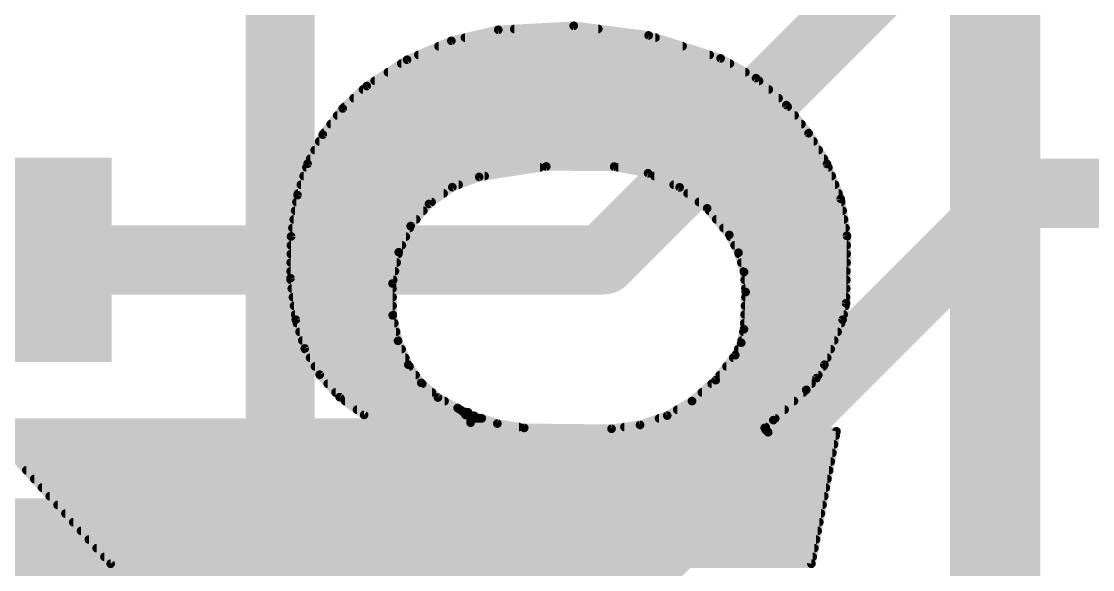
# Model space of a CAD drawing. Extents: x -1 to 63.6, y -0.1 to 40.7.
# Drawn here: x 23.37 to 26.515, y 12.561 to 14.17 of the extents above; entities that cross this region are included whole.
import ezdxf

# ---------------------------------------------------------------- set-up
doc = ezdxf.new("R2010")
doc.units = 0
for name, color, linetype in [('1', 12, 'CONTINUOUS'), ('16', 132, 'CONTINUOUS'), ('21', 41, 'CONTINUOUS'), ('22', 40, 'CONTINUOUS'), ('51', 53, 'CONTINUOUS')]:
    doc.layers.add(name, color=color, linetype=linetype)

# ---------------------------------------------------------------- blocks, each defined once
blk = doc.blocks.new('RECT')
blk.add_solid([(-0.5, -0.5), (0.5, -0.5), (-0.5, 0.5), (0.5, 0.5)])

msp = doc.modelspace()

# ---------------------------------------------------------------- linework, layer by layer
at = {"layer": '1', "const_width": 0.2032}
for points in [[(25.4889, 13.8811), (25.9278, 14.32)], [(25.146, 13.5382), (25.4889, 13.8811)], [(25.0938, 12.47), (26.289, 13.6652)], [(26.289, 13.6652), (34.2392, 13.6652)], [(25.0778, 13.47), (25.146, 13.5382)], [(22.86, 13.47), (25.0778, 13.47)], [(22.86, 12.47), (25.0938, 12.47)]]:
    msp.add_lwpolyline(points, dxfattribs=at)
at = {"layer": '1', "const_width": 0.1016}
for points in [[(25.453, 13.917, 1), (25.5248, 13.8452)], [(25.5248, 13.8452, 1), (25.453, 13.917)], [(26.289, 13.716, 1), (26.289, 13.6144)], [(26.3249, 13.6293, 1), (26.2531, 13.7011)], [(25.1101, 13.5741, 1), (25.1819, 13.5023)], [(25.1819, 13.5023, 1), (25.1101, 13.5741)], [(25.0419, 13.5059, 1), (25.1137, 13.4341)], [(25.0778, 13.4192, 1), (25.0778, 13.5208)], [(25.0938, 12.4192, 1), (25.0938, 12.5208)]]:
    msp.add_lwpolyline(points, format="xyb", dxfattribs=at)
at = {"layer": '16', "const_width": 0.2032}
msp.add_lwpolyline([(24.13, 8.89), (24.13, 16.51)], dxfattribs=at)
at = {"layer": '21', "const_width": 0.2032}
msp.add_lwpolyline([(26.26, 17.87), (26.26, 10.07)], dxfattribs=at)
at = {"layer": '22', "const_width": 0.0254}
for points in [[(24.7701, 14.1453), (24.6325, 14.113)], [(24.9916, 14.1571), (24.7701, 14.1453)], [(24.8171, 14.1478), (25.0638, 14.1478)], [(25.2116, 14.1288), (24.9916, 14.1571)], [(24.6325, 14.113), (24.5024, 14.0574)], [(24.6725, 14.1224), (25.2317, 14.1224)], [(25.4229, 14.0614), (25.2116, 14.1288)], [(24.595, 14.097), (25.3113, 14.097)], [(24.5024, 14.0574), (24.384, 13.9802)], [(24.4853, 14.0462), (25.4502, 14.0462)], [(24.5356, 14.0716), (25.3909, 14.0716)], [(25.5269, 14.0034), (25.4229, 14.0614)], [(24.4463, 14.0208), (25.4957, 14.0208)], [(24.4073, 13.9954), (25.5359, 13.9954)], [(25.6159, 13.9243), (25.5269, 14.0034)], [(24.384, 13.9802), (24.3133, 13.9144)], [(24.373, 13.97), (25.5645, 13.97)], [(24.3185, 13.9192), (25.6199, 13.9192)], [(24.3458, 13.9446), (25.5931, 13.9446)], [(25.6812, 13.8418), (25.6159, 13.9243)], [(24.3133, 13.9144), (24.2549, 13.8376)], [(24.2976, 13.8938), (25.6401, 13.8938)], [(24.2783, 13.8684), (25.6602, 13.8684)], [(24.2549, 13.8376), (24.2103, 13.752)], [(24.259, 13.843), (25.6803, 13.843)], [(25.7353, 13.7516), (25.6812, 13.8418)], [(24.2444, 13.8176), (25.6957, 13.8176)], [(24.218, 13.7668), (25.7262, 13.7668)], [(24.2312, 13.7922), (25.711, 13.7922)], [(24.2103, 13.752), (24.1808, 13.6601)], [(24.2069, 13.7414), (24.893, 13.7414)], [(24.7142, 13.7135), (24.9111, 13.7442)], [(24.9111, 13.7442), (25.1104, 13.7439)], [(25.1104, 13.7439), (25.21, 13.7244)], [(25.1231, 13.7414), (25.7393, 13.7414)], [(25.7753, 13.6492), (25.7353, 13.7516)], [(24.1987, 13.716), (24.7302, 13.716)], [(24.6353, 13.6836), (24.7142, 13.7135)], [(25.21, 13.7244), (25.3026, 13.6828)], [(25.2286, 13.716), (25.7492, 13.716)], [(24.1906, 13.6906), (24.6539, 13.6906)], [(24.5668, 13.6344), (24.6353, 13.6836)], [(25.2852, 13.6906), (25.7591, 13.6906)], [(25.3026, 13.6828), (25.3834, 13.6214)], [(24.1808, 13.6601), (24.1619, 13.5388)], [(24.1776, 13.6398), (24.5743, 13.6398)], [(24.1824, 13.6652), (24.6097, 13.6652)], [(25.3258, 13.6652), (25.7691, 13.6652)], [(25.3592, 13.6398), (25.7769, 13.6398)], [(25.7937, 13.5407), (25.7753, 13.6492)], [(24.1737, 13.6144), (24.5503, 13.6144)], [(24.5131, 13.5692), (24.5668, 13.6344)], [(25.3834, 13.6214), (25.4483, 13.5433)], [(25.3893, 13.6144), (25.7812, 13.6144)], [(24.1697, 13.589), (24.5294, 13.589)], [(25.4103, 13.589), (25.7855, 13.589)], [(24.1658, 13.5636), (24.5105, 13.5636)], [(24.478, 13.4925), (24.5131, 13.5692)], [(25.4314, 13.5636), (25.7898, 13.5636)], [(25.4483, 13.5433), (25.4755, 13.491)], [(24.1619, 13.5388), (24.1602, 13.4161)], [(24.1615, 13.5128), (24.4873, 13.5128)], [(24.1619, 13.5382), (24.4989, 13.5382)], [(25.451, 13.5382), (25.7937, 13.5382)], [(25.4641, 13.5128), (25.7933, 13.5128)], [(25.7912, 13.3426), (25.7937, 13.5407)], [(24.1612, 13.4874), (24.477, 13.4874)], [(24.4596, 13.4007), (24.478, 13.4925)], [(25.4755, 13.491), (25.4918, 13.4344)], [(25.4765, 13.4874), (25.793, 13.4874)], [(24.1608, 13.462), (24.4719, 13.462)], [(25.4838, 13.462), (25.7927, 13.462)], [(24.1602, 13.4161), (24.1757, 13.2944)], [(24.1605, 13.4366), (24.4668, 13.4366)], [(25.4911, 13.4366), (25.7924, 13.4366)], [(25.4918, 13.4344), (25.4965, 13.3756)], [(24.1608, 13.4112), (24.4617, 13.4112)], [(24.164, 13.3858), (24.4597, 13.3858)], [(24.4602, 13.3071), (24.4596, 13.4007)], [(25.4936, 13.4112), (25.7921, 13.4112)], [(25.4957, 13.3858), (25.7917, 13.3858)], [(24.1673, 13.3604), (24.4599, 13.3604)], [(25.4965, 13.3756), (25.4914, 13.2664)], [(25.4958, 13.3604), (25.7914, 13.3604)], [(24.1705, 13.335), (24.46, 13.335)], [(25.4946, 13.335), (25.7896, 13.335)], [(25.781, 13.2944), (25.7912, 13.3426)], [(24.1738, 13.3096), (24.4602, 13.3096)], [(24.1757, 13.2944), (24.2021, 13.21)], [(24.4759, 13.2324), (24.4602, 13.3071)], [(25.4934, 13.3096), (25.7842, 13.3096)], [(25.7277, 13.1623), (25.781, 13.2944)], [(24.1789, 13.2842), (24.465, 13.2842)], [(24.1868, 13.2588), (24.4703, 13.2588)], [(25.4914, 13.2664), (25.4835, 13.2267)], [(25.4899, 13.2588), (25.7666, 13.2588)], [(25.4922, 13.2842), (25.7769, 13.2842)], [(24.1948, 13.2334), (24.4757, 13.2334)], [(24.5059, 13.1623), (24.4759, 13.2324)], [(25.4848, 13.2334), (25.7564, 13.2334)], [(24.2021, 13.21), (24.2458, 13.133)], [(24.2032, 13.208), (24.4863, 13.208)], [(25.4835, 13.2267), (25.466, 13.1902)], [(25.4745, 13.208), (25.7461, 13.208)], [(24.2177, 13.1826), (24.4972, 13.1826)], [(25.466, 13.1902), (25.4088, 13.117)], [(25.4601, 13.1826), (25.7359, 13.1826)], [(24.2321, 13.1572), (24.5095, 13.1572)], [(24.2458, 13.133), (24.3048, 13.067)], [(24.5438, 13.1091), (24.5059, 13.1623)], [(25.4402, 13.1572), (25.7247, 13.1572)], [(25.7044, 13.123), (25.7277, 13.1623)], [(24.2469, 13.1318), (24.5276, 13.1318)], [(24.2696, 13.1064), (24.5469, 13.1064)], [(24.593, 13.066), (24.5438, 13.1091)], [(25.4088, 13.117), (25.339, 13.0556)], [(25.3968, 13.1064), (25.6899, 13.1064)], [(25.4204, 13.1318), (25.7097, 13.1318)], [(25.6743, 13.0886), (25.7044, 13.123)], [(24.2923, 13.081), (24.5758, 13.081)], [(25.3679, 13.081), (25.6661, 13.081)], [(25.5778, 12.9997), (25.6743, 13.0886)], [(24.3048, 13.067), (24.3764, 13.015)], [(24.3205, 13.0556), (24.6125, 13.0556)], [(24.6507, 13.0353), (24.593, 13.066)], [(25.339, 13.0556), (25.2662, 13.013)], [(25.339, 13.0556), (25.6385, 13.0556)], [(24.3555, 13.0302), (24.6583, 13.0302)], [(24.3764, 13.015), (24.6736, 13.015)], [(24.6583, 13.0302), (24.6507, 13.0353)], [(24.6664, 13.0246), (24.6583, 13.0302)], [(24.6761, 13.0226), (24.6664, 13.0246)], [(24.6736, 13.015), (24.6812, 13.0226)], [(24.6812, 13.0226), (24.6761, 13.0226)], [(24.6894, 13.0085), (24.6888, 13.0048)], [(24.6918, 13.0115), (24.6894, 13.0085)], [(24.6953, 13.0129), (24.6918, 13.0115)], [(24.699, 13.0124), (24.6953, 13.0129)], [(24.7675, 12.9896), (24.699, 13.0124)], [(25.2662, 13.013), (25.1864, 12.9856)], [(25.2956, 13.0302), (25.6109, 13.0302)], [(24.6888, 12.9921), (23.2588, 12.9921)], [(23.2588, 12.9921), (23.6322, 12.5781)], [(23.2703, 12.9794), (24.8308, 12.9794)], [(24.6888, 13.0048), (24.6888, 12.9921)], [(24.6888, 13.0048), (24.7218, 13.0048)], [(24.8463, 12.9769), (24.7675, 12.9896)], [(25.1028, 12.9743), (24.8463, 12.9769)], [(25.1864, 12.9856), (25.1028, 12.9743)], [(25.1406, 12.9794), (25.5552, 12.9794)], [(25.2423, 13.0048), (25.5833, 13.0048)], [(25.5524, 12.9769), (25.5778, 12.9997)], [(25.5549, 12.9718), (25.5524, 12.9769)], [(23.2932, 12.954), (25.7608, 12.954)], [(25.5626, 12.9642), (25.5549, 12.9718)], [(25.7632, 12.9667), (25.5626, 12.9642)], [(25.6896, 12.5781), (25.7632, 12.9667)], [(23.3161, 12.9286), (25.756, 12.9286)], [(23.339, 12.9032), (25.7512, 12.9032)], [(23.3619, 12.8778), (25.7464, 12.8778)], [(23.3848, 12.8524), (25.7416, 12.8524)], [(23.4077, 12.827), (25.7367, 12.827)], [(23.4306, 12.8016), (25.7319, 12.8016)], [(23.4535, 12.7762), (25.7271, 12.7762)], [(23.4764, 12.7508), (25.7223, 12.7508)], [(23.4993, 12.7254), (25.7175, 12.7254)], [(23.5223, 12.7), (25.7127, 12.7)], [(23.5452, 12.6746), (25.7079, 12.6746)], [(23.5681, 12.6492), (25.7031, 12.6492)], [(23.591, 12.6238), (25.6983, 12.6238)], [(23.6139, 12.5984), (25.6934, 12.5984)], [(23.6322, 12.5781), (25.6896, 12.5781)]]:
    msp.add_lwpolyline(points, dxfattribs=at)
at = {"layer": '22', "const_width": 0.0127}
for points in [[(24.7698, 14.1516, 1), (24.7704, 14.139)], [(24.7716, 14.1391, 1), (24.7686, 14.1515)], [(24.8171, 14.1541, 1), (24.8171, 14.1415)], [(24.9924, 14.1634, 1), (24.9908, 14.1508)], [(24.9919, 14.1507, 1), (24.9913, 14.1634)], [(25.0638, 14.1415, 1), (25.0638, 14.1541)], [(24.631, 14.1192, 1), (24.6339, 14.1068)], [(24.6349, 14.1072, 1), (24.63, 14.1188)], [(24.6725, 14.1288, 1), (24.6725, 14.1161)], [(25.2135, 14.1349, 1), (25.2097, 14.1228)], [(25.2108, 14.1225, 1), (25.2124, 14.1351)], [(25.2317, 14.1161, 1), (25.2317, 14.1288)], [(24.595, 14.1034, 1), (24.595, 14.0907)], [(25.3113, 14.0907, 1), (25.3113, 14.1034)], [(24.4853, 14.0526, 1), (24.4853, 14.0399)], [(24.5, 14.0632, 1), (24.5049, 14.0516)], [(24.5059, 14.0521, 1), (24.499, 14.0627)], [(24.5356, 14.0779, 1), (24.5356, 14.0653)], [(25.3909, 14.0653, 1), (25.3909, 14.0779)], [(25.426, 14.0669, 1), (25.4198, 14.0559)], [(25.421, 14.0554, 1), (25.4248, 14.0674)], [(25.4502, 14.0399, 1), (25.4502, 14.0526)], [(24.4463, 14.0272, 1), (24.4463, 14.0145)], [(25.4957, 14.0145, 1), (25.4957, 14.0272)], [(24.4073, 14.0017, 1), (24.4073, 13.9891)], [(25.5311, 14.0082, 1), (25.5227, 13.9987)], [(25.5238, 13.9979, 1), (25.53, 14.009)], [(25.5359, 13.9891, 1), (25.5359, 14.0017)], [(24.373, 13.9764, 1), (24.373, 13.9637)], [(24.3805, 13.9855, 1), (24.3875, 13.9749)], [(24.3883, 13.9756, 1), (24.3797, 13.9848)], [(25.5645, 13.9637, 1), (25.5645, 13.9764)], [(24.3185, 13.9255, 1), (24.3185, 13.9129)], [(24.3458, 13.951, 1), (24.3458, 13.9383)], [(25.5931, 13.9383, 1), (25.5931, 13.951)], [(25.6209, 13.9282, 1), (25.6109, 13.9204)], [(25.6117, 13.9196, 1), (25.6201, 13.929)], [(25.6199, 13.9129, 1), (25.6199, 13.9255)], [(24.2976, 13.9002, 1), (24.2976, 13.8875)], [(24.309, 13.9191, 1), (24.3177, 13.9098)], [(24.3184, 13.9106, 1), (24.3083, 13.9183)], [(25.6401, 13.8875, 1), (25.6401, 13.9002)], [(24.2783, 13.8748, 1), (24.2783, 13.8621)], [(25.6602, 13.8621, 1), (25.6602, 13.8748)], [(24.2498, 13.8415, 1), (24.2599, 13.8338)], [(24.2605, 13.8347, 1), (24.2492, 13.8406)], [(24.259, 13.8493, 1), (24.259, 13.8367)], [(25.6867, 13.8451, 1), (25.6758, 13.8386)], [(25.6762, 13.8379, 1), (25.6862, 13.8458)], [(25.6803, 13.8367, 1), (25.6803, 13.8493)], [(24.2444, 13.8239, 1), (24.2444, 13.8113)], [(25.6957, 13.8113, 1), (25.6957, 13.8239)], [(24.218, 13.7731, 1), (24.218, 13.7605)], [(24.2312, 13.7986, 1), (24.2312, 13.7859)], [(25.711, 13.7859, 1), (25.711, 13.7986)], [(25.7262, 13.7605, 1), (25.7262, 13.7731)], [(24.2069, 13.7477, 1), (24.2069, 13.7351)], [(24.2046, 13.755, 1), (24.2159, 13.7491)], [(24.2163, 13.7501, 1), (24.2042, 13.754)], [(24.893, 13.7351, 1), (24.893, 13.7477)], [(24.9111, 13.7506, 1), (24.9111, 13.7379)], [(24.9121, 13.738, 1), (24.9101, 13.7505)], [(25.1116, 13.7501, 1), (25.1092, 13.7377)], [(25.1104, 13.7376, 1), (25.1104, 13.7502)], [(25.1231, 13.7477, 1), (25.1231, 13.7351)], [(25.7412, 13.7539, 1), (25.7294, 13.7493)], [(25.7299, 13.7483, 1), (25.7407, 13.7549)], [(25.7393, 13.7351, 1), (25.7393, 13.7477)], [(24.1987, 13.7224, 1), (24.1987, 13.7097)], [(24.7132, 13.7198, 1), (24.7152, 13.7072)], [(24.7165, 13.7076, 1), (24.7119, 13.7194)], [(24.7302, 13.7097, 1), (24.7302, 13.7224)], [(25.2126, 13.7301, 1), (25.2074, 13.7186)], [(25.2088, 13.7181, 1), (25.2112, 13.7306)], [(25.2286, 13.7224, 1), (25.2286, 13.7097)], [(25.7492, 13.7097, 1), (25.7492, 13.7224)], [(24.1906, 13.6969, 1), (24.1906, 13.6843)], [(24.6331, 13.6895, 1), (24.6376, 13.6776)], [(24.639, 13.6784, 1), (24.6316, 13.6887)], [(24.6539, 13.6843, 1), (24.6539, 13.6969)], [(25.2852, 13.6969, 1), (25.2852, 13.6843)], [(25.3065, 13.6879, 1), (25.2988, 13.6777)], [(25.3, 13.677, 1), (25.3052, 13.6886)], [(25.7591, 13.6843, 1), (25.7591, 13.6969)], [(24.1776, 13.6462, 1), (24.1776, 13.6335)], [(24.1871, 13.6591, 1), (24.1745, 13.6611)], [(24.1748, 13.662, 1), (24.1868, 13.6582)], [(24.1824, 13.6715, 1), (24.1824, 13.6589)], [(24.5743, 13.6335, 1), (24.5743, 13.6462)], [(24.6097, 13.6589, 1), (24.6097, 13.6715)], [(25.3258, 13.6715, 1), (25.3258, 13.6589)], [(25.3592, 13.6462, 1), (25.3592, 13.6335)], [(25.7816, 13.6502, 1), (25.7691, 13.6481)], [(25.7691, 13.6589, 1), (25.7691, 13.6715)], [(25.7694, 13.6468, 1), (25.7813, 13.6515)], [(25.7769, 13.6335, 1), (25.7769, 13.6462)], [(24.1737, 13.6207, 1), (24.1737, 13.6081)], [(24.5503, 13.6081, 1), (24.5503, 13.6207)], [(24.5631, 13.6395, 1), (24.5705, 13.6292)], [(24.5717, 13.6303, 1), (24.5619, 13.6384)], [(25.3883, 13.6254, 1), (25.3786, 13.6173)], [(25.3796, 13.6163, 1), (25.3873, 13.6264)], [(25.3893, 13.6207, 1), (25.3893, 13.6081)], [(25.7812, 13.6081, 1), (25.7812, 13.6207)], [(24.1697, 13.5953, 1), (24.1697, 13.5827)], [(24.5294, 13.5827, 1), (24.5294, 13.5953)], [(25.4103, 13.5953, 1), (25.4103, 13.5827)], [(25.7855, 13.5827, 1), (25.7855, 13.5953)], [(24.1658, 13.57, 1), (24.1658, 13.5573)], [(24.5082, 13.5733, 1), (24.518, 13.5652)], [(24.5189, 13.5666, 1), (24.5073, 13.5719)], [(24.5105, 13.5573, 1), (24.5105, 13.57)], [(25.4314, 13.57, 1), (25.4314, 13.5573)], [(25.4539, 13.5462, 1), (25.4427, 13.5404)], [(25.7898, 13.5573, 1), (25.7898, 13.57)], [(24.1615, 13.5191, 1), (24.1615, 13.5065)], [(24.1682, 13.5388, 1), (24.1555, 13.5389)], [(24.1619, 13.5445, 1), (24.1619, 13.5319)], [(24.1556, 13.5398, 1), (24.1682, 13.5379)], [(24.4873, 13.5065, 1), (24.4873, 13.5191)], [(24.4989, 13.5319, 1), (24.4989, 13.5445)], [(25.4434, 13.5392, 1), (25.4532, 13.5474)], [(25.451, 13.5445, 1), (25.451, 13.5319)], [(25.4641, 13.5191, 1), (25.4641, 13.5065)], [(25.8, 13.5406, 1), (25.7874, 13.5408)], [(25.7874, 13.5396, 1), (25.8, 13.5418)], [(25.7933, 13.5065, 1), (25.7933, 13.5191)], [(25.7937, 13.5319, 1), (25.7937, 13.5445)], [(24.1612, 13.4938, 1), (24.1612, 13.4811)], [(24.4722, 13.4951, 1), (24.4838, 13.4899)], [(24.4842, 13.4913, 1), (24.4718, 13.4937)], [(24.477, 13.4811, 1), (24.477, 13.4938)], [(25.4816, 13.4928, 1), (25.4694, 13.4892)], [(25.4698, 13.4881, 1), (25.4811, 13.4939)], [(25.4765, 13.4938, 1), (25.4765, 13.4811)], [(25.793, 13.4811, 1), (25.793, 13.4938)], [(24.1608, 13.4684, 1), (24.1608, 13.4557)], [(24.4719, 13.4557, 1), (24.4719, 13.4684)], [(25.4838, 13.4684, 1), (25.4838, 13.4557)], [(25.7927, 13.4557, 1), (25.7927, 13.4684)], [(24.1665, 13.4169, 1), (24.1539, 13.4153)], [(24.1605, 13.4429, 1), (24.1605, 13.4303)], [(24.4668, 13.4303, 1), (24.4668, 13.4429)], [(25.4911, 13.4429, 1), (25.4911, 13.4303)], [(25.4981, 13.4349, 1), (25.4854, 13.4338)], [(25.4857, 13.4326, 1), (25.4979, 13.4361)], [(25.7924, 13.4303, 1), (25.7924, 13.4429)], [(24.1538, 13.4162, 1), (24.1665, 13.416)], [(24.1608, 13.4176, 1), (24.1608, 13.4049)], [(24.164, 13.3922, 1), (24.164, 13.3795)], [(24.466, 13.4008, 1), (24.4533, 13.4007)], [(24.4534, 13.402, 1), (24.4658, 13.3995)], [(24.4597, 13.3795, 1), (24.4597, 13.3922)], [(24.4617, 13.4049, 1), (24.4617, 13.4176)], [(25.4936, 13.4176, 1), (25.4936, 13.4049)], [(25.4957, 13.3922, 1), (25.4957, 13.3795)], [(25.7917, 13.3795, 1), (25.7917, 13.3922)], [(25.7921, 13.4049, 1), (25.7921, 13.4176)], [(24.1673, 13.3667, 1), (24.1673, 13.3541)], [(24.4599, 13.3541, 1), (24.4599, 13.3667)], [(25.4958, 13.3667, 1), (25.4958, 13.3541)], [(25.5028, 13.3753, 1), (25.4902, 13.3759)], [(25.4902, 13.3751, 1), (25.5028, 13.3761)], [(25.7914, 13.3541, 1), (25.7914, 13.3667)], [(24.1705, 13.3414, 1), (24.1705, 13.3287)], [(24.46, 13.3287, 1), (24.46, 13.3414)], [(25.4946, 13.3414, 1), (25.4946, 13.3287)], [(25.7849, 13.3427, 1), (25.7975, 13.3425)], [(25.7974, 13.3413, 1), (25.785, 13.3439)], [(25.7896, 13.3287, 1), (25.7896, 13.3414)], [(24.1738, 13.316, 1), (24.1738, 13.3033)], [(24.1818, 13.2963, 1), (24.1696, 13.2925)], [(24.4664, 13.3084, 1), (24.454, 13.3058)], [(24.4539, 13.3071, 1), (24.4665, 13.3071)], [(24.4602, 13.3033, 1), (24.4602, 13.316)], [(25.4934, 13.316, 1), (25.4934, 13.3033)], [(25.7869, 13.292, 1), (25.7751, 13.2968)], [(25.7842, 13.3033, 1), (25.7842, 13.316)], [(24.1694, 13.2936, 1), (24.182, 13.2952)], [(24.1789, 13.2905, 1), (24.1789, 13.2779)], [(24.1868, 13.2652, 1), (24.1868, 13.2525)], [(24.465, 13.2779, 1), (24.465, 13.2905)], [(24.4703, 13.2525, 1), (24.4703, 13.2652)], [(25.4899, 13.2652, 1), (25.4899, 13.2525)], [(25.4851, 13.2667, 1), (25.4977, 13.2661)], [(25.4976, 13.2652, 1), (25.4852, 13.2676)], [(25.4922, 13.2905, 1), (25.4922, 13.2779)], [(25.7666, 13.2525, 1), (25.7666, 13.2652)], [(25.7748, 13.2957, 1), (25.7872, 13.2931)], [(25.7769, 13.2779, 1), (25.7769, 13.2905)], [(24.1948, 13.2398, 1), (24.1948, 13.2271)], [(24.4817, 13.2349, 1), (24.47, 13.2299)], [(24.4697, 13.2311, 1), (24.4821, 13.2337)], [(24.4757, 13.2271, 1), (24.4757, 13.2398)], [(25.4848, 13.2398, 1), (25.4848, 13.2271)], [(25.7564, 13.2271, 1), (25.7564, 13.2398)], [(24.2077, 13.2131, 1), (24.1966, 13.2068)], [(24.1961, 13.2081, 1), (24.2082, 13.2118)], [(24.2032, 13.2143, 1), (24.2032, 13.2017)], [(24.4863, 13.2017, 1), (24.4863, 13.2143)], [(25.4745, 13.2143, 1), (25.4745, 13.2017)], [(25.4772, 13.228, 1), (25.4897, 13.2255)], [(25.4892, 13.224, 1), (25.4777, 13.2295)], [(25.7461, 13.2017, 1), (25.7461, 13.2143)], [(24.2177, 13.189, 1), (24.2177, 13.1763)], [(24.4972, 13.1763, 1), (24.4972, 13.189)], [(25.4601, 13.189, 1), (25.4601, 13.1763)], [(25.4603, 13.1929, 1), (25.4717, 13.1875)], [(25.471, 13.1863, 1), (25.461, 13.1941)], [(25.7359, 13.1763, 1), (25.7359, 13.189)], [(24.2321, 13.1636, 1), (24.2321, 13.1509)], [(24.2506, 13.1372, 1), (24.2411, 13.1288)], [(24.5111, 13.166, 1), (24.5007, 13.1586)], [(24.5001, 13.1598, 1), (24.5117, 13.1648)], [(24.5095, 13.1509, 1), (24.5095, 13.1636)], [(25.4402, 13.1636, 1), (25.4402, 13.1509)], [(25.7218, 13.1647, 1), (25.7336, 13.1599)], [(25.7332, 13.1591, 1), (25.7222, 13.1655)], [(25.7247, 13.1509, 1), (25.7247, 13.1636)], [(24.2403, 13.1299, 1), (24.2514, 13.1361)], [(24.2469, 13.1381, 1), (24.2469, 13.1255)], [(24.2696, 13.1128, 1), (24.2696, 13.1001)], [(24.5276, 13.1255, 1), (24.5276, 13.1381)], [(24.548, 13.1138, 1), (24.5397, 13.1043)], [(24.5387, 13.1054, 1), (24.549, 13.1128)], [(24.5469, 13.1001, 1), (24.5469, 13.1128)], [(25.3968, 13.1128, 1), (25.3968, 13.1001)], [(25.4038, 13.1209, 1), (25.4138, 13.113)], [(25.413, 13.1122, 1), (25.4046, 13.1217)], [(25.4204, 13.1381, 1), (25.4204, 13.1255)], [(25.6899, 13.1001, 1), (25.6899, 13.1128)], [(25.699, 13.1262, 1), (25.7099, 13.1197)], [(25.7092, 13.1188, 1), (25.6997, 13.1271)], [(25.7097, 13.1255, 1), (25.7097, 13.1381)], [(24.2923, 13.0874, 1), (24.2923, 13.0747)], [(24.5758, 13.0747, 1), (24.5758, 13.0874)], [(25.3679, 13.0874, 1), (25.3679, 13.0747)], [(25.6661, 13.0747, 1), (25.6661, 13.0874)], [(25.6695, 13.0928, 1), (25.6791, 13.0844)], [(25.6786, 13.0839, 1), (25.67, 13.0933)], [(24.3085, 13.0722, 1), (24.3011, 13.0619)], [(24.3001, 13.0628, 1), (24.3095, 13.0713)], [(24.3205, 13.0619, 1), (24.3205, 13.0493)], [(24.596, 13.0716, 1), (24.59, 13.0604)], [(24.5888, 13.0612, 1), (24.5972, 13.0707)], [(24.6125, 13.0493, 1), (24.6125, 13.0619)], [(25.339, 13.0619, 1), (25.339, 13.0493)], [(25.3348, 13.0604, 1), (25.3432, 13.0508)], [(25.3422, 13.0501, 1), (25.3358, 13.0611)], [(25.6385, 13.0493, 1), (25.6385, 13.0619)], [(24.3555, 13.0366, 1), (24.3555, 13.0239)], [(24.3764, 13.0213, 1), (24.3764, 13.0087)], [(24.3727, 13.0099, 1), (24.3801, 13.0201)], [(24.6542, 13.0406, 1), (24.6472, 13.03)], [(24.6477, 13.0297, 1), (24.6537, 13.0409)], [(24.6619, 13.0354, 1), (24.6547, 13.025)], [(24.6548, 13.0249, 1), (24.6618, 13.0355)], [(24.6583, 13.0239, 1), (24.6583, 13.0366)], [(24.6677, 13.0308, 1), (24.6652, 13.0184)], [(24.6628, 13.0194, 1), (24.67, 13.0298)], [(24.6691, 13.0195, 1), (24.6781, 13.0105)], [(24.6761, 13.029, 1), (24.6761, 13.0163)], [(24.6736, 13.0087, 1), (24.6736, 13.0213)], [(24.6748, 13.0164, 1), (24.6774, 13.0288)], [(24.6857, 13.0181, 1), (24.6767, 13.0271)], [(24.6812, 13.0163, 1), (24.6812, 13.029)], [(24.6957, 13.0075, 1), (24.6831, 13.0095)], [(24.6894, 13.0174, 1), (24.6941, 13.0056)], [(24.6967, 13.0075, 1), (24.6868, 13.0154)], [(24.6961, 13.0192, 1), (24.6944, 13.0066)], [(24.701, 13.0184, 1), (24.697, 13.0064)], [(24.6976, 13.007, 1), (24.6929, 13.0188)], [(24.6982, 13.0061, 1), (24.6998, 13.0187)], [(25.263, 13.0185, 1), (25.2694, 13.0075)], [(25.2682, 13.007, 1), (25.2641, 13.019)], [(25.2956, 13.0366, 1), (25.2956, 13.0239)], [(25.6109, 13.0239, 1), (25.6109, 13.0366)], [(24.6888, 13.0112, 1), (24.6888, 12.9985)], [(24.6952, 13.0048, 1), (24.6824, 13.0048)], [(24.6825, 13.0058, 1), (24.6951, 13.0038)], [(24.6824, 12.9921, 1), (24.6952, 12.9921)], [(24.6844, 13.0125, 1), (24.6944, 13.0046)], [(24.6888, 12.9858, 1), (24.6888, 12.9985)], [(24.7218, 12.9985, 1), (24.7218, 13.0112)], [(24.7685, 12.9959, 1), (24.7665, 12.9833)], [(24.7655, 12.9836, 1), (24.7695, 12.9956)], [(24.8308, 12.9731, 1), (24.8308, 12.9857)], [(24.8464, 12.9832, 1), (24.8462, 12.9706)], [(24.8453, 12.9706, 1), (24.8473, 12.9832)], [(25.1406, 12.9857, 1), (25.1406, 12.9731)], [(25.1843, 12.9916, 1), (25.1885, 12.9796)], [(25.1873, 12.9793, 1), (25.1856, 12.9919)], [(25.2423, 13.0112, 1), (25.2423, 12.9985)], [(25.5581, 12.9797, 1), (25.5467, 12.9741)], [(25.5552, 12.9731, 1), (25.5552, 12.9857)], [(25.5735, 13.0044, 1), (25.5821, 12.995)], [(25.582, 12.995, 1), (25.5736, 13.0044)], [(25.5833, 12.9985, 1), (25.5833, 13.0112)], [(25.102, 12.9806, 1), (25.1036, 12.968)], [(25.1027, 12.968, 1), (25.1029, 12.9806)], [(25.5482, 12.9816, 1), (25.5566, 12.9722)], [(25.5594, 12.9763, 1), (25.5504, 12.9673)], [(25.5492, 12.969, 1), (25.5606, 12.9746)], [(25.5625, 12.9705, 1), (25.5627, 12.9579)], [(25.5581, 12.9597, 1), (25.5671, 12.9687)], [(25.7694, 12.9655, 1), (25.757, 12.9679)], [(25.7608, 12.9477, 1), (25.7608, 12.9604)], [(25.7633, 12.9604, 1), (25.7631, 12.973)], [(25.756, 12.9223, 1), (25.756, 12.935)], [(25.7512, 12.8969, 1), (25.7512, 12.9095)], [(23.3848, 12.8588, 1), (23.3848, 12.8461)], [(25.7416, 12.8461, 1), (25.7416, 12.8588)], [(25.7464, 12.8715, 1), (25.7464, 12.8841)], [(23.4077, 12.8333, 1), (23.4077, 12.8207)], [(25.7367, 12.8207, 1), (25.7367, 12.8333)], [(23.4306, 12.8079, 1), (23.4306, 12.7953)], [(25.7319, 12.7953, 1), (25.7319, 12.8079)], [(23.4535, 12.7826, 1), (23.4535, 12.7699)], [(25.7271, 12.7699, 1), (25.7271, 12.7826)], [(23.4764, 12.7571, 1), (23.4764, 12.7445)], [(23.4993, 12.7317, 1), (23.4993, 12.7191)], [(25.7175, 12.7191, 1), (25.7175, 12.7317)], [(25.7223, 12.7445, 1), (25.7223, 12.7571)], [(23.5223, 12.7064, 1), (23.5223, 12.6937)], [(25.7127, 12.6937, 1), (25.7127, 12.7064)], [(23.5452, 12.6809, 1), (23.5452, 12.6683)], [(25.7079, 12.6683, 1), (25.7079, 12.6809)], [(23.5681, 12.6555, 1), (23.5681, 12.6429)], [(25.7031, 12.6429, 1), (25.7031, 12.6555)], [(23.591, 12.6302, 1), (23.591, 12.6175)], [(23.6139, 12.6047, 1), (23.6139, 12.5921)], [(25.6934, 12.5921, 1), (25.6934, 12.6047)], [(25.6983, 12.6175, 1), (25.6983, 12.6302)], [(23.6322, 12.5845, 1), (23.6322, 12.5718)], [(23.6275, 12.5738, 1), (23.6369, 12.5824)], [(25.6834, 12.5793, 1), (25.6958, 12.5769)], [(25.6896, 12.5718, 1), (25.6896, 12.5845)]]:
    msp.add_lwpolyline(points, format="xyb", dxfattribs=at)
at = {"layer": '51', "const_width": 0.127}
msp.add_lwpolyline([(26.16, 18.97), (26.16, 8.97)], dxfattribs=at)

# ---------------------------------------------------------------- block references
at = {"layer": '1', "xscale": 0.6, "yscale": 1.55, "rotation": 90}
for p in [(22.86, 13.47), (22.86, 12.47)]:
    msp.add_blockref('RECT', p, dxfattribs=at)

doc.saveas('drawing.dxf')
